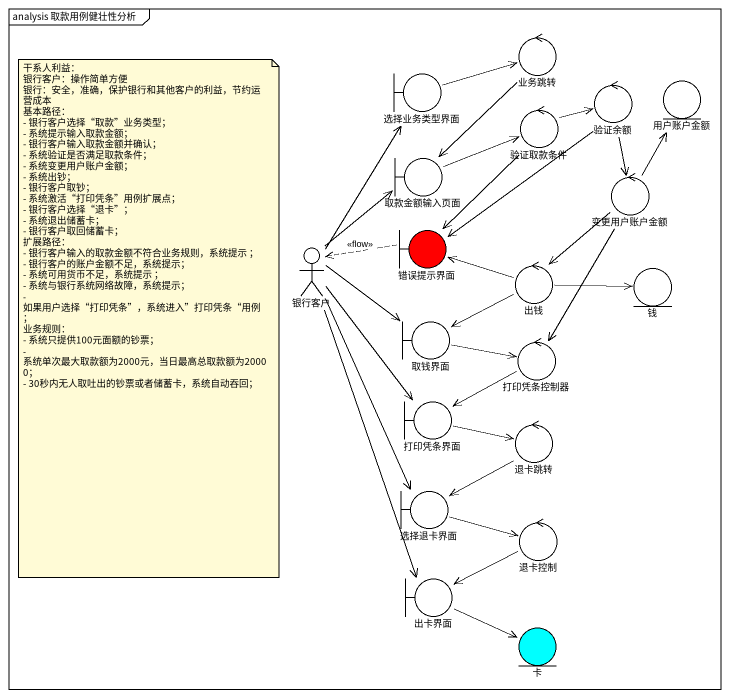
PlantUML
@startuml
mainframe analysis 取款用例健壮性分析
control 业务跳转
boundary 选择业务类型界面
control 验证余额
entity 用户账户金额
control 验证取款条件
boundary 取款金额输入页面
control 变更用户账户金额
actor 银行客户
boundary 错误提示界面 #FF0000
control 出钱
entity 钱
boundary 取钱界面
control 打印凭条控制器
boundary 打印凭条界面
control 退卡跳转
boundary 选择退卡界面
control 退卡控制
boundary 出卡界面
entity 卡 #00FFFF
业务跳转 --> 取款金额输入页面
选择业务类型界面 -right-> 业务跳转
验证余额 --> 变更用户账户金额
验证余额 --> 错误提示界面
验证取款条件 -right-> 验证余额
验证取款条件 --> 错误提示界面
取款金额输入页面 -right-> 验证取款条件
变更用户账户金额 -up-> 用户账户金额
变更用户账户金额 --> 出钱
变更用户账户金额 --> 打印凭条控制器
银行客户 -up-> 选择业务类型界面
银行客户 -up-> 取款金额输入页面
银行客户 -right-> 取钱界面
银行客户 --> 打印凭条界面
银行客户 --> 选择退卡界面
银行客户 --> 出卡界面
错误提示界面 .left.> 银行客户 : <<flow>>
出钱 -left-> 错误提示界面
出钱 -right-> 钱
出钱 -left-> 取钱界面
取钱界面 -right-> 打印凭条控制器
打印凭条控制器 -left-> 打印凭条界面
打印凭条界面 -right-> 退卡跳转
退卡跳转 --> 选择退卡界面
选择退卡界面 -right-> 退卡控制
退卡控制 -left-> 出卡界面
出卡界面 -right-> 卡
note as N1
  干系人利益：
  银行客户：操作简单方便
  银行：安全，准确，保护银行和其他客户的利益，节约运营成本
  基本路径：
  - 银行客户选择“取款”业务类型；
  - 系统提示输入取款金额；
  - 银行客户输入取款金额并确认；
  - 系统验证是否满足取款条件；
  - 系统变更用户账户金额；
  - 系统出钞；
  - 银行客户取钞；
  - 系统激活“打印凭条”用例扩展点；
  - 银行客户选择“退卡”；
  - 系统退出储蓄卡；
  - 银行客户取回储蓄卡；
  扩展路径：
  - 银行客户输入的取款金额不符合业务规则，系统提示 ；
  - 银行客户的账户金额不足，系统提示；
  - 系统可用货币不足，系统提示 ；
  - 系统与银行系统网络故障，系统提示；
  - 如果用户选择“打印凭条”，系统进入”打印凭条“用例；
  业务规则：
  - 系统只提供100元面额的钞票；
  - 系统单次最大取款额为2000元，当日最高总取款额为20000；
  - 30秒内无人取吐出的钞票或者储蓄卡，系统自动吞回；
end note
@enduml
